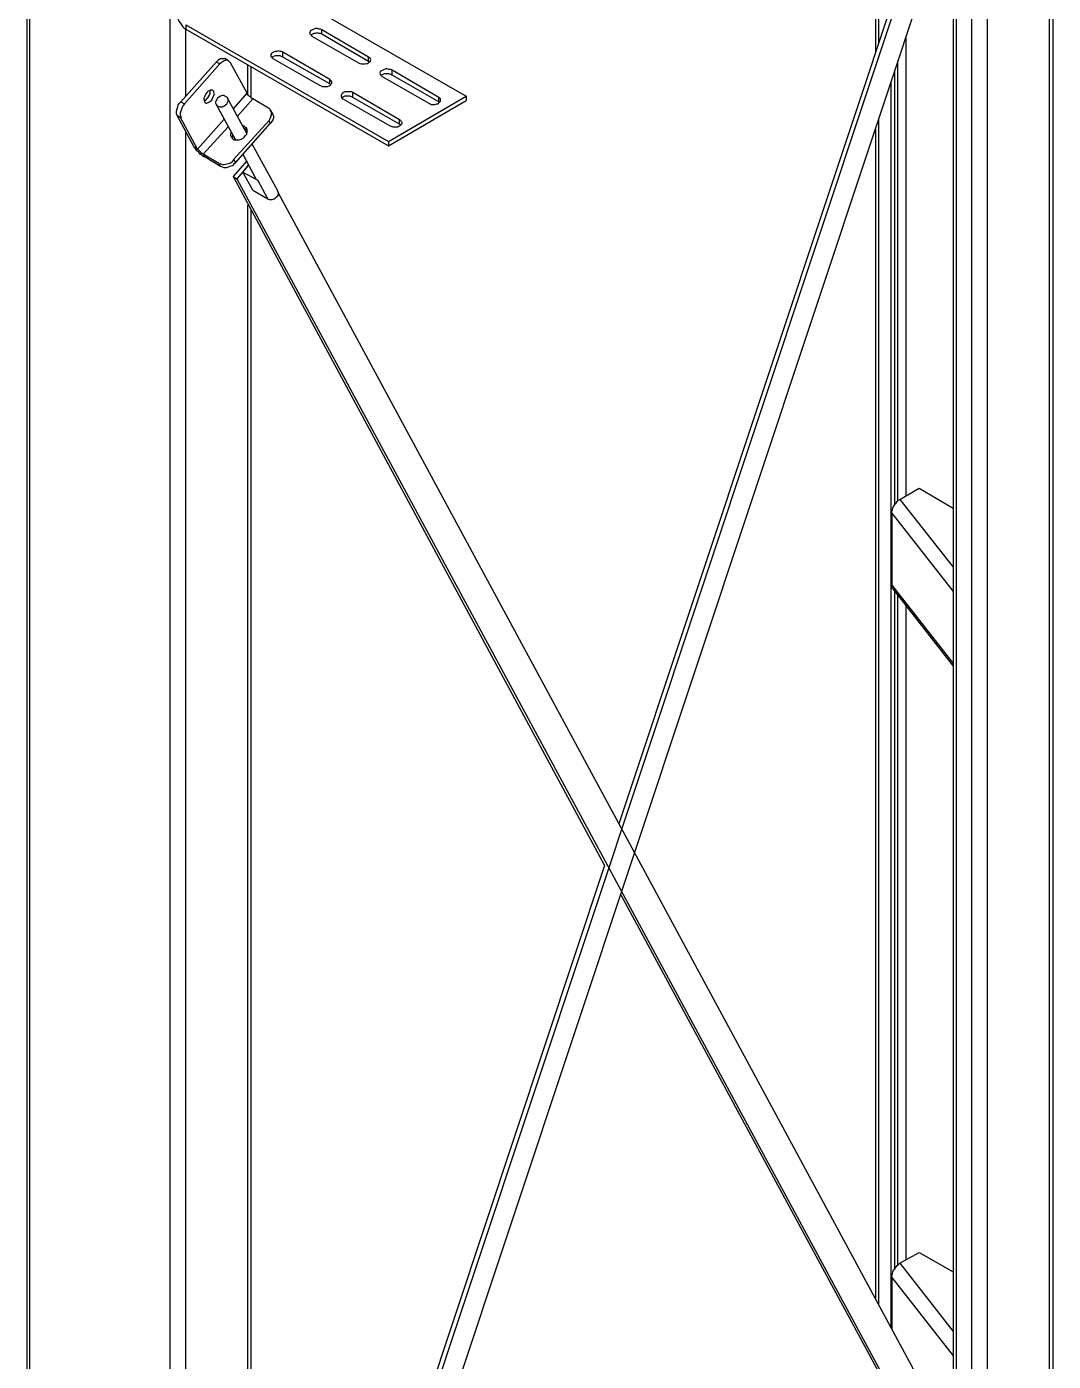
# Model space of a CAD drawing. Header units: millimetres. Extents: x -54 to 6594, y -112 to 3218.
# Drawn here: x 0 to 583, y 785 to 1543 of the extents above; entities that cross this region are included whole.
import ezdxf

# ---------------------------------------------------------------- set-up
doc = ezdxf.new("R2010")
doc.units = ezdxf.units.MM

# ---------------------------------------------------------------- blocks, each defined once
blk = doc.blocks.new('LKarkas_iso')
at = {"lineweight": 25}
for points in [[(481.89, 1746.25), (481.89, 1528.23)], [(483.66, 1533.88), (483.66, 1747.66)], [(580.67, 637.47), (580.67, 1736.37)], [(582.79, 633.94), (582.79, 1736.72)], [(544.34, 1708.5), (92.78, 351.01)], [(542.22, 1709.91), (336.2, 1090.44)], [(81.49, 301.27), (81.49, 1692.27)], [(104.77, 351.37), (549.27, 1687.69)], [(545.39, 702.73), (545.39, 1676.4)], [(536.57, 719.31), (536.57, 1649.59)], [(527.76, 735.54), (527.76, 1623.13)], [(525.99, 1617.84), (525.99, 739.07)], [(0, 1584.32), (0, 347.84)], [(1.76, 347.13), (1.76, 1583.97)], [(134.41, 1569.86), (249.41, 1503.54)], [(85.73, 1549.4), (86.08, 1548.34), (86.08, 1547.28), (86.43, 1546.22), (87.14, 1545.17), (87.84, 1544.11), (88.55, 1543.05), (89.25, 1542.34), (90.31, 1541.64)], [(90.31, 1544.11), (90.31, 1541.64)], [(90.31, 1544.11), (205.32, 1477.79)], [(90.31, 1503.54), (90.31, 1541.64)], [(90.31, 1541.64), (205.32, 1475.32)], [(167.57, 1541.29), (166.86, 1541.64), (165.81, 1541.64), (165.1, 1541.99), (164.04, 1541.99), (162.98, 1541.64), (162.28, 1541.29), (161.57, 1540.93), (160.87, 1540.58), (160.87, 1539.87), (160.51, 1539.52), (160.87, 1538.82), (161.22, 1538.46), (161.92, 1537.76)], [(167.57, 1538.82), (166.86, 1539.17), (165.81, 1539.17), (165.1, 1539.52), (164.04, 1539.17), (162.98, 1539.17), (162.28, 1538.82), (161.57, 1538.46), (161.22, 1538.11)], [(167.57, 1538.82), (167.57, 1541.29)], [(194.03, 1525.76), (167.57, 1541.29)], [(194.03, 1523.29), (167.57, 1538.82)], [(161.92, 1537.76), (188.38, 1522.59)], [(499.18, 1276.7), (499.18, 1536.7)], [(107.6, 1522.94), (108.3, 1523.65), (109.01, 1524.35), (110.07, 1525.06), (110.77, 1525.06), (111.83, 1525.06), (112.18, 1525.06), (112.54, 1525.06)], [(115.71, 1522.59), (115.01, 1523.29), (114.65, 1523.65), (113.95, 1524), (113.24, 1524), (112.18, 1523.65), (111.48, 1523.29), (110.42, 1522.59), (109.71, 1521.88)], [(114.65, 1523.65), (112.54, 1525.06)], [(145.34, 1528.59), (144.64, 1528.94), (143.93, 1528.94), (142.87, 1529.29), (141.82, 1528.94), (141.11, 1528.94), (140.05, 1528.59), (139.35, 1528.23), (138.99, 1527.88), (138.64, 1527.17), (138.64, 1526.82), (138.64, 1526.12), (138.99, 1525.76), (139.7, 1525.06)], [(145.34, 1525.76), (144.64, 1526.12), (143.93, 1526.47), (142.87, 1526.47), (141.82, 1526.47), (141.11, 1526.47), (140.05, 1526.12), (139.35, 1525.76), (139.35, 1525.41)], [(139.7, 1525.06), (166.16, 1509.89)], [(145.34, 1525.76), (145.34, 1528.59)], [(172.16, 1513.06), (145.34, 1528.59)], [(172.16, 1510.59), (145.34, 1525.76)], [(188.38, 1522.59), (189.09, 1522.24), (190.15, 1521.88), (190.85, 1521.88), (191.91, 1521.88), (192.97, 1522.24), (193.67, 1522.24), (194.38, 1522.94), (195.09, 1523.29), (195.09, 1524), (195.44, 1524.35), (195.09, 1525.06), (194.73, 1525.41), (194.03, 1525.76)], [(194.03, 1523.29), (194.03, 1525.76)], [(194.73, 1522.94), (194.03, 1523.29)], [(494.59, 1273.88), (494.59, 1523.65)], [(87.49, 1500.36), (107.6, 1522.94)], [(89.61, 1499.31), (109.71, 1521.88)], [(109.71, 1521.88), (107.6, 1522.94)], [(125.24, 1505.3), (115.71, 1522.59)], [(125.59, 1504.24), (125.59, 1521.18)], [(127.35, 1502.48), (127.35, 1520.12)], [(207.43, 1518.36), (206.73, 1518.71), (205.67, 1518.71), (204.61, 1519.06), (203.91, 1519.06), (202.85, 1518.71), (202.14, 1518.36), (201.44, 1518), (200.73, 1517.65), (200.38, 1516.94), (200.38, 1516.59), (200.73, 1515.89), (201.08, 1515.53), (201.79, 1514.83)], [(207.43, 1515.53), (206.73, 1515.89), (205.67, 1516.24), (204.61, 1516.24), (203.91, 1516.24), (202.85, 1516.24), (202.14, 1515.89), (201.44, 1515.53), (201.08, 1515.18)], [(207.43, 1515.53), (207.43, 1518.36)], [(233.89, 1502.83), (207.43, 1518.36)], [(492.83, 1271.76), (492.83, 1518.36)], [(166.16, 1509.89), (167.22, 1509.54), (167.92, 1509.18), (168.98, 1509.18), (170.04, 1509.18), (170.74, 1509.18), (171.8, 1509.54), (172.51, 1509.89), (172.86, 1510.59), (173.21, 1510.95), (173.21, 1511.65), (172.86, 1512.36), (172.51, 1512.71), (172.16, 1513.06)], [(172.16, 1510.59), (172.16, 1513.06)], [(172.51, 1510.24), (172.16, 1510.59)], [(201.79, 1514.83), (228.25, 1499.66)], [(233.89, 1500.36), (207.43, 1515.53)], [(490.71, 804.33), (490.71, 1511.65)], [(100.54, 1501.07), (100.89, 1501.07), (101.6, 1501.42), (102.31, 1502.13), (102.66, 1502.83), (103.36, 1503.54), (103.72, 1504.24), (104.07, 1505.3), (104.07, 1506.01), (104.07, 1506.71), (104.07, 1507.07)], [(100.54, 1501.07), (100.89, 1501.07), (101.6, 1501.42), (102.31, 1502.13), (103.01, 1502.83), (103.36, 1503.54), (103.72, 1504.6), (104.07, 1505.3), (104.07, 1506.01), (104.07, 1506.71), (104.07, 1507.07)], [(102.31, 1505.66), (101.6, 1504.95), (101.25, 1504.24), (100.89, 1503.19), (100.54, 1502.48), (100.54, 1501.77), (100.89, 1501.07), (100.89, 1500.36), (101.25, 1500.01), (101.95, 1499.66), (102.31, 1499.66), (103.01, 1500.01), (103.72, 1500.36), (104.42, 1500.72), (105.13, 1501.42), (105.48, 1502.48), (105.83, 1503.19), (106.19, 1503.89), (106.54, 1504.95), (106.19, 1505.66), (106.19, 1506.36), (105.83, 1506.71), (105.48, 1507.07), (104.77, 1507.07), (104.07, 1507.07), (103.72, 1506.71), (103.01, 1506.36), (102.31, 1505.66)], [(113.59, 1499.31), (113.95, 1500.01), (114.3, 1500.72), (114.3, 1501.42), (114.3, 1502.13), (113.95, 1502.83), (113.24, 1503.19), (112.54, 1503.54), (111.83, 1503.89), (111.12, 1503.89), (110.07, 1503.54), (109.36, 1503.19), (108.3, 1502.48), (107.95, 1501.77), (107.6, 1501.07), (107.24, 1500.36), (107.24, 1499.66), (107.6, 1498.95), (107.95, 1498.25), (108.66, 1497.89), (109.36, 1497.54), (110.07, 1497.54), (111.12, 1497.54), (111.83, 1497.89), (112.89, 1498.6), (113.59, 1499.31)], [(124.88, 1482.37), (113.95, 1502.48)], [(117.48, 1496.48), (125.24, 1505.3)], [(119.59, 1492.25), (128.41, 1502.13)], [(128.41, 1502.13), (127.71, 1502.48), (127.35, 1502.83), (127, 1503.19), (126.29, 1503.54), (125.94, 1503.89), (125.59, 1504.24), (125.24, 1504.6), (125.24, 1505.3)], [(137.23, 1496.84), (128.41, 1502.13)], [(185.21, 1505.66), (184.5, 1506.01), (183.44, 1506.01), (182.74, 1506.01), (181.68, 1506.01), (180.62, 1506.01), (179.92, 1505.66), (179.21, 1505.3), (178.86, 1504.95), (178.51, 1504.24), (178.51, 1503.54), (178.51, 1503.19), (178.86, 1502.48), (179.56, 1502.13)], [(185.21, 1502.83), (184.5, 1503.19), (183.44, 1503.54), (182.74, 1503.54), (181.68, 1503.54), (180.62, 1503.54), (179.92, 1503.19), (179.21, 1502.83), (178.86, 1502.48)], [(179.56, 1502.13), (206.02, 1486.96)], [(185.21, 1502.83), (185.21, 1505.66)], [(211.67, 1490.13), (185.21, 1505.66)], [(211.67, 1487.66), (185.21, 1502.83)], [(205.32, 1477.79), (249.41, 1503.54)], [(205.32, 1475.32), (249.41, 1501.07)], [(228.25, 1499.66), (228.95, 1499.31), (229.66, 1498.95), (230.72, 1498.95), (231.77, 1498.95), (232.83, 1499.31), (233.54, 1499.31), (234.24, 1500.01), (234.6, 1500.36), (234.95, 1500.72), (234.95, 1501.42), (234.95, 1502.13), (234.6, 1502.48), (233.89, 1502.83)], [(233.89, 1500.36), (233.89, 1502.83)], [(249.41, 1503.54), (249.41, 1501.07)], [(85.37, 1492.6), (85.02, 1493.31), (85.02, 1494.37), (85.02, 1495.07), (85.37, 1496.48), (85.73, 1497.54), (86.08, 1498.6), (86.78, 1499.66), (87.49, 1500.36)], [(89.61, 1499.31), (88.9, 1498.25), (88.19, 1497.19), (87.84, 1496.13), (87.49, 1495.07), (87.14, 1494.01), (87.14, 1492.96), (87.49, 1491.9), (87.49, 1491.19)], [(87.49, 1500.36), (89.61, 1499.31)], [(107.6, 1498.95), (118.53, 1478.84)], [(137.58, 1489.78), (138.29, 1490.84), (138.64, 1491.9), (138.99, 1492.96), (138.99, 1494.01), (138.99, 1494.72), (138.29, 1495.78), (137.94, 1496.48), (137.23, 1496.84)], [(139.7, 1493.66), (139.7, 1492.96), (140.05, 1492.25), (140.05, 1491.19), (139.7, 1490.13), (138.99, 1489.07), (138.29, 1488.02)], [(139.7, 1493.66), (138.64, 1495.42)], [(234.6, 1500.01), (233.89, 1500.36)], [(94.9, 1474.96), (85.37, 1492.6)], [(87.49, 1491.19), (85.37, 1492.6)], [(97.01, 1473.55), (87.49, 1491.19)], [(97.01, 1473.55), (112.18, 1490.49)], [(100.19, 1470.73), (114.3, 1486.25)], [(116.06, 1483.08), (116.06, 1483.08), (115.71, 1482.37), (115.71, 1481.31), (116.06, 1480.61), (116.42, 1479.9), (117.12, 1479.2), (117.83, 1478.84), (118.89, 1478.84), (119.94, 1478.84), (120.65, 1478.84), (121.71, 1479.2), (122.77, 1479.55), (123.47, 1480.26), (124.18, 1481.31), (124.88, 1482.02), (125.24, 1482.72), (125.24, 1483.78), (125.24, 1484.49), (124.88, 1485.55), (124.18, 1485.9), (123.47, 1486.61), (122.41, 1486.96)], [(117.48, 1467.56), (137.58, 1489.78)], [(118.53, 1465.79), (138.29, 1488.02)], [(138.29, 1488.02), (137.58, 1489.78)], [(206.02, 1486.96), (206.73, 1486.61), (207.79, 1486.25), (208.84, 1486.25), (209.55, 1486.25), (210.61, 1486.25), (211.31, 1486.61), (212.02, 1486.96), (212.72, 1487.66), (213.08, 1488.02), (213.08, 1488.72), (212.72, 1489.07), (212.37, 1489.78), (211.67, 1490.13)], [(211.67, 1487.66), (211.67, 1490.13)], [(212.37, 1487.31), (211.67, 1487.66)], [(483.66, 817.39), (483.66, 1490.13)], [(90.31, 329.14), (90.31, 1483.43)], [(116.77, 1481.67), (116.77, 1481.31), (116.77, 1480.61), (116.77, 1479.55)], [(125.24, 1484.14), (125.24, 1484.14), (124.53, 1484.84), (123.47, 1485.19)], [(205.32, 1477.79), (205.32, 1475.32)], [(481.89, 1484.84), (481.89, 820.91)], [(101.25, 1468.97), (100.19, 1469.32), (99.48, 1470.02), (98.42, 1470.73), (97.72, 1471.79), (96.66, 1472.49), (95.96, 1473.55), (95.25, 1474.26), (94.9, 1474.96)], [(94.9, 1474.96), (97.01, 1473.55)], [(100.19, 1470.73), (99.84, 1471.08), (99.48, 1471.08), (98.78, 1471.79), (98.42, 1472.14), (98.07, 1472.49), (97.72, 1472.85), (97.37, 1473.2), (97.01, 1473.55)], [(100.19, 1470.73), (101.25, 1468.97)], [(109.01, 1465.44), (100.19, 1470.73)], [(122.77, 1470.73), (130.17, 1456.62)], [(142.52, 1449.92), (128.06, 1476.37)], [(110.07, 1463.67), (101.25, 1468.97)], [(109.01, 1465.44), (110.07, 1465.09), (111.12, 1464.73), (112.18, 1464.73), (113.59, 1465.09), (114.65, 1465.44), (115.71, 1465.79), (116.77, 1466.5), (117.48, 1467.56)], [(110.07, 1463.67), (109.01, 1465.44)], [(118.53, 1465.79), (117.48, 1464.73), (116.77, 1464.03), (115.36, 1463.67), (114.3, 1463.32), (113.24, 1462.97), (112.18, 1462.97), (111.12, 1463.32), (110.07, 1463.67)], [(124.88, 1466.85), (117.12, 1458.03)], [(117.48, 1467.56), (118.53, 1465.79)], [(125.94, 1464.38), (119.24, 1456.62)], [(122.77, 1460.5), (125.94, 1464.38)], [(117.12, 1458.03), (119.24, 1456.62)], [(117.12, 1458.03), (328.08, 1066.8)], [(119.24, 1456.62), (570.79, 620.18)], [(128.41, 1450.27), (122.77, 1460.5)], [(122.77, 1460.5), (131.23, 1455.91)], [(130.17, 1456.62), (130.53, 1456.27), (131.23, 1455.91)], [(136.88, 1445.33), (131.23, 1455.91)], [(128.41, 1450.27), (136.88, 1445.33)], [(136.88, 1445.33), (137.58, 1444.98), (138.64, 1444.98), (139.35, 1444.98), (140.41, 1445.33), (141.11, 1445.68), (141.82, 1446.39), (142.52, 1447.09), (142.87, 1448.15), (142.87, 1448.86), (142.52, 1449.56), (142.52, 1449.92)], [(582.79, 633.94), (142.87, 1448.51)], [(125.59, 457.55), (125.59, 1441.8)], [(127.35, 463.2), (127.35, 1438.63)], [(495.65, 1274.59), (506.59, 1280.94)], [(506.59, 1280.94), (525.99, 1269.65)], [(491.07, 1266.82), (491.07, 1267.88), (491.42, 1268.94), (491.77, 1269.65), (492.12, 1270.71), (492.83, 1271.76), (493.54, 1272.47), (494.24, 1273.53), (494.95, 1274.23), (495.65, 1274.59)], [(495.65, 1274.59), (525.99, 1236.13)], [(491.07, 1266.82), (525.99, 1222.37)], [(491.07, 1266.82), (491.07, 1225.9)], [(491.07, 1225.9), (525.99, 1181.45)], [(491.77, 1223.79), (491.42, 1224.14), (491.07, 1225.2), (491.07, 1225.9)], [(491.77, 1223.79), (525.99, 1180.04)], [(492.83, 838.2), (492.83, 1222.37)], [(494.59, 839.96), (494.59, 1220.26)], [(499.18, 842.79), (499.18, 1214.61)], [(328.08, 1066.8), (90.66, 352.07)], [(337.26, 1050.22), (568.68, 621.59)], [(495.65, 841.02), (506.59, 847.02)], [(506.59, 847.02), (525.99, 836.08)], [(491.07, 832.91), (491.07, 833.97), (491.42, 835.02), (491.77, 836.08), (492.12, 837.14), (492.83, 837.85), (493.54, 838.91), (494.24, 839.61), (494.95, 840.32), (495.65, 841.02)], [(495.65, 841.02), (525.99, 802.22)], [(491.07, 832.91), (525.99, 788.46)], [(491.07, 832.91), (491.07, 803.63)]]:
    blk.add_lwpolyline(points, dxfattribs=at)

msp = doc.modelspace()

# ---------------------------------------------------------------- block references
msp.add_blockref('LKarkas_iso', (0, 0))

doc.saveas('drawing.dxf')
